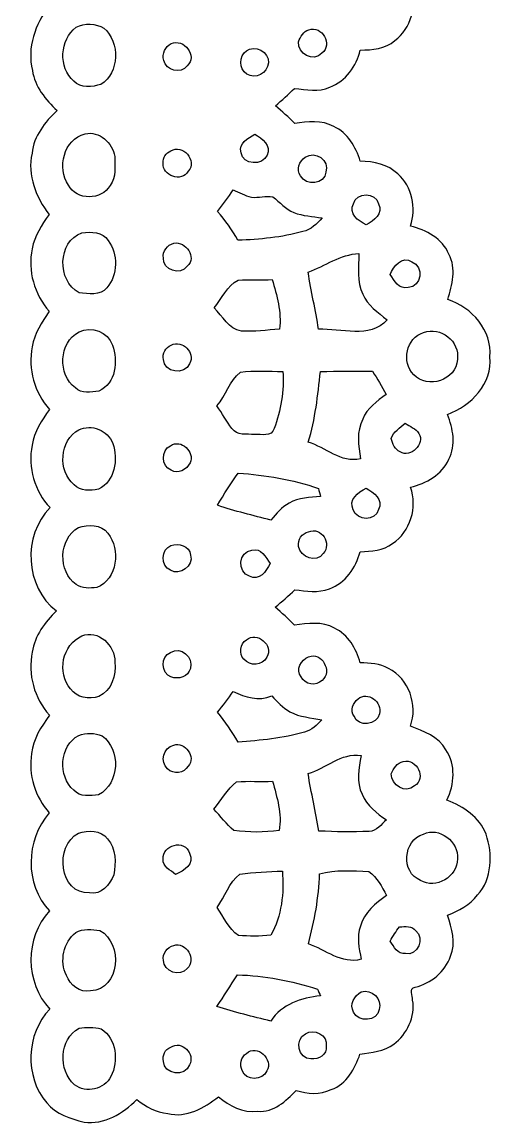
# Model space of a CAD drawing. Header units: centimetres. Extents: x -2.3 to 2.7, y -13.7 to 13.6.
# Drawn here: x -2.32 to 2.74, y -13.65 to -1.8 of the extents above; entities that cross this region are included whole.
import ezdxf

# ---------------------------------------------------------------- set-up
doc = ezdxf.new("R2010")
doc.units = ezdxf.units.CM
doc.header["$MEASUREMENT"] = 0
doc.layers.add('Camada 1', color=7, linetype='Continuous')

msp = doc.modelspace()

# ---------------------------------------------------------------- linework, layer by layer
at = {"layer": 'Camada 1', "color": 156}
for points, knots in [([(-1.71696, 13.50292), (-1.50142, 13.55478), (-1.28305, 13.45141), (-1.13205, 13.30148), (-1.13205, 13.30148), (-0.98812, 13.45177), (-0.7747, 13.54949), (-0.56515, 13.50644), (-0.56515, 13.50644), (-0.43215, 13.48705), (-0.32526, 13.40061), (-0.21554, 13.32971), (-0.21554, 13.32971), (-0.09348, 13.4246), (0.05115, 13.51386), (0.21307, 13.49127), (0.21307, 13.49127), (0.37535, 13.48916), (0.50446, 13.37909), (0.60642, 13.26444), (0.60642, 13.26444), (0.78493, 13.30325), (0.99413, 13.30042), (1.13171, 13.16248), (1.13171, 13.16248), (1.22907, 13.08558), (1.27987, 12.97092), (1.31197, 12.85416), (1.31197, 12.85416), (1.44673, 12.85134), (1.59631, 12.84252), (1.69721, 12.74021), (1.69721, 12.74021), (1.86548, 12.60651), (1.92263, 12.36698), (1.85384, 12.16659), (1.85384, 12.16659), (2.00554, 12.12779), (2.16641, 12.05934), (2.24155, 11.91224), (2.24155, 11.91224), (2.34068, 11.75103), (2.3255, 11.54782), (2.24401, 11.38307), (2.24401, 11.38307), (2.46133, 11.30617), (2.667, 11.13225), (2.69945, 10.89271), (2.69945, 10.89271), (2.71003, 10.75302), (2.72097, 10.60097), (2.64865, 10.47432), (2.64865, 10.47432), (2.5647, 10.31839), (2.41582, 10.20938), (2.25354, 10.14483), (2.25354, 10.14483), (2.29588, 9.99559), (2.34809, 9.8305), (2.27295, 9.68233), (2.27295, 9.68233), (2.20873, 9.50207), (2.03164, 9.39729), (1.85278, 9.35743), (1.85278, 9.35743), (1.91135, 9.17927), (1.87995, 8.9729), (1.75119, 8.83284), (1.75119, 8.83284), (1.64182, 8.70726), (1.47179, 8.65963), (1.31056, 8.65716), (1.31056, 8.65716), (1.2633, 8.50582), (1.17615, 8.35307), (1.0227, 8.28957), (1.0227, 8.28957), (0.89358, 8.21936), (0.74329, 8.2423), (0.60359, 8.25146), (0.60359, 8.25146), (0.53939, 8.1862), (0.46955, 8.12694), (0.39828, 8.06979), (0.39828, 8.06979), (0.47096, 8.00946), (0.54256, 7.94737), (0.60678, 7.87788), (0.60678, 7.87788), (0.76553, 7.90081), (0.94438, 7.92056), (1.08232, 7.81826), (1.08232, 7.81826), (1.20543, 7.74982), (1.26259, 7.61505), (1.30915, 7.48946), (1.30915, 7.48946), (1.4478, 7.46724), (1.59773, 7.44714), (1.70709, 7.35012), (1.70709, 7.35012), (1.87289, 7.2143), (1.92051, 6.97476), (1.84925, 6.77686), (1.84925, 6.77686), (2.02635, 6.74299), (2.20591, 6.64316), (2.27117, 6.4657), (2.27117, 6.4657), (2.34456, 6.31472), (2.30645, 6.14362), (2.24754, 5.9951), (2.24754, 5.9951), (2.51741, 5.91326), (2.73719, 5.65396), (2.70615, 5.36187), (2.70615, 5.36187), (2.72767, 5.08105), (2.50542, 4.83941), (2.24861, 4.76003), (2.24861, 4.76003), (2.30082, 4.61822), (2.34173, 4.45981), (2.28035, 4.31341), (2.28035, 4.31341), (2.22425, 4.11973), (2.0327, 4.01319), (1.8482, 3.9705), (1.8482, 3.9705), (1.91523, 3.78388), (1.87854, 3.55811), (1.72685, 3.42335), (1.72685, 3.42335), (1.61854, 3.30975), (1.45696, 3.28682), (1.30986, 3.26424), (1.30986, 3.26424), (1.2633, 3.13937), (1.20721, 3.00426), (1.08444, 2.93616), (1.08444, 2.93616), (0.9465, 2.83457), (0.76834, 2.85891), (0.60924, 2.87548), (0.60924, 2.87548), (0.54539, 2.80704), (0.47519, 2.7453), (0.40145, 2.68781), (0.40145, 2.68781), (0.47342, 2.62466), (0.54434, 2.56046), (0.60713, 2.48813), (0.60713, 2.48813), (0.76093, 2.52518), (0.92886, 2.52906), (1.06574, 2.43874), (1.06574, 2.43874), (1.2012, 2.37384), (1.26223, 2.2299), (1.31022, 2.0969), (1.31022, 2.0969), (1.43474, 2.08209), (1.56774, 2.0694), (1.67181, 1.99143), (1.67181, 1.99143), (1.85844, 1.86302), (1.92651, 1.60655), (1.85137, 1.39629), (1.85137, 1.39629), (2.03904, 1.35573), (2.22074, 1.2393), (2.28106, 1.04846), (2.28106, 1.04846), (2.34456, 0.90523), (2.29588, 0.7486), (2.25, 0.60819), (2.25, 0.60819), (2.45356, 0.53445), (2.63913, 0.37711), (2.6938, 0.16121), (2.6938, 0.16121), (2.72167, -0.0208), (2.71709, -0.22506), (2.60103, -0.37818), (2.60103, -0.37818), (2.52095, -0.50694), (2.37737, -0.57043), (2.24401, -0.62864), (2.24401, -0.62864), (2.32762, -0.80044), (2.34068, -1.01318), (2.23061, -1.17756), (2.23061, -1.17756), (2.15123, -1.31339), (1.99884, -1.37548), (1.8542, -1.41498), (1.8542, -1.41498), (1.92439, -1.62102), (1.86124, -1.86867), (1.6831, -1.99989), (1.6831, -1.99989), (1.58184, -2.0902), (1.44144, -2.10043), (1.31234, -2.10149), (1.31234, -2.10149), (1.27246, -2.27612), (1.15429, -2.43451), (0.98531, -2.50155), (0.98531, -2.50155), (0.86501, -2.55517), (0.7313, -2.52976), (0.60607, -2.51319), (0.60607, -2.51319), (0.53974, -2.57844), (0.47059, -2.64159), (0.3997, -2.70191), (0.3997, -2.70191), (0.47201, -2.76083), (0.54222, -2.82292), (0.60783, -2.88924), (0.60783, -2.88924), (0.74753, -2.87301), (0.89817, -2.85184), (1.02729, -2.92311), (1.02729, -2.92311), (1.17792, -2.99191), (1.26505, -3.14289), (1.31268, -3.2953), (1.31268, -3.2953), (1.45625, -3.29952), (1.60972, -3.33021), (1.71696, -3.43358), (1.71696, -3.43358), (1.87147, -3.57046), (1.91769, -3.80047), (1.85242, -3.99308), (1.85242, -3.99308), (2.02177, -4.03647), (2.19638, -4.12467), (2.26518, -4.29648), (2.26518, -4.29648), (2.34879, -4.44994), (2.30116, -4.62562), (2.25424, -4.78189), (2.25424, -4.78189), (2.51249, -4.86867), (2.7312, -5.11281), (2.70722, -5.39784), (2.70722, -5.39784), (2.73368, -5.68571), (2.50647, -5.92384), (2.25107, -6.01661), (2.25107, -6.01661), (2.30893, -6.16902), (2.34562, -6.34753), (2.26342, -6.49887), (2.26342, -6.49887), (2.1918, -6.66608), (2.02211, -6.75852), (1.85278, -6.79979), (1.85278, -6.79979), (1.93111, -7.0164), (1.85208, -7.27745), (1.6591, -7.40587), (1.6591, -7.40587), (1.55928, -7.48064), (1.43157, -7.48665), (1.31197, -7.49335), (1.31197, -7.49335), (1.2633, -7.66375), (1.15675, -7.83201), (0.98071, -7.89023), (0.98071, -7.89023), (0.86077, -7.93891), (0.73166, -7.9188), (0.60783, -7.90151), (0.60783, -7.90151), (0.54186, -7.96819), (0.47166, -8.03063), (0.39758, -8.08813), (0.39758, -8.08813), (0.46884, -8.15057), (0.5401, -8.21336), (0.60571, -8.2825), (0.60571, -8.2825), (0.74789, -8.26416), (0.90452, -8.23841), (1.0354, -8.31461), (1.0354, -8.31461), (1.18145, -8.38624), (1.27175, -8.53334), (1.31056, -8.68715), (1.31056, -8.68715), (1.41534, -8.68997), (1.524, -8.69526), (1.61783, -8.74854), (1.61783, -8.74854), (1.83549, -8.85895), (1.93533, -9.14082), (1.85173, -9.3673), (1.85173, -9.3673), (1.99495, -9.42162), (2.15299, -9.47985), (2.23273, -9.62166), (2.23273, -9.62166), (2.34314, -9.78358), (2.3248, -9.99313), (2.24508, -10.16387), (2.24508, -10.16387), (2.42147, -10.23372), (2.59574, -10.34345), (2.66488, -10.53007), (2.66488, -10.53007), (2.73931, -10.74242), (2.73015, -11.00666), (2.57422, -11.182), (2.57422, -11.182), (2.49344, -11.28923), (2.37101, -11.34921), (2.25036, -11.40071), (2.25036, -11.40071), (2.29693, -11.54077), (2.34314, -11.69634), (2.28423, -11.84027), (2.28423, -11.84027), (2.22462, -12.00891), (2.07256, -12.13097), (1.90183, -12.17436), (1.90183, -12.17436), (1.83198, -12.186), (1.87607, -12.26679), (1.87571, -12.31089), (1.87571, -12.31089), (1.90816, -12.49045), (1.81609, -12.67812), (1.67252, -12.78536), (1.67252, -12.78536), (1.56951, -12.86581), (1.43333, -12.8718), (1.30951, -12.8912), (1.30951, -12.8912), (1.25659, -13.04924), (1.16628, -13.21328), (1.00012, -13.2736), (1.00012, -13.2736), (0.88089, -13.33146), (0.74577, -13.3223), (0.62301, -13.28208), (0.62301, -13.28208), (0.51293, -13.39639), (0.38206, -13.52091), (0.20954, -13.50644), (0.20954, -13.50644), (0.05045, -13.52761), (-0.09418, -13.44965), (-0.21201, -13.35158), (-0.21201, -13.35158), (-0.36512, -13.46941), (-0.55703, -13.58123), (-0.75706, -13.53114), (-0.75706, -13.53114), (-0.88194, -13.51667), (-0.99413, -13.45706), (-1.09078, -13.3798), (-1.09078, -13.3798), (-1.23577, -13.53078), (-1.43968, -13.65355), (-1.65664, -13.62251), (-1.65664, -13.62251), (-1.80269, -13.58688), (-1.95826, -13.53679), (-2.05739, -13.41683), (-2.05739, -13.41683), (-2.30116, -13.13638), (-2.28318, -12.67459), (-2.02459, -12.40895), (-2.02459, -12.40895), (-2.29481, -12.12215), (-2.29481, -11.64412), (-2.02988, -11.35415), (-2.02988, -11.35415), (-2.29729, -11.06523), (-2.28917, -10.59249), (-2.03129, -10.3004), (-2.03129, -10.3004), (-2.18475, -10.12825), (-2.25812, -9.89188), (-2.22108, -9.66328), (-2.22108, -9.66328), (-2.20732, -9.50701), (-2.11737, -9.37436), (-2.03022, -9.24947), (-2.03022, -9.24947), (-2.19392, -9.0678), (-2.26413, -8.81097), (-2.21473, -8.57144), (-2.21473, -8.57144), (-2.18792, -8.39645), (-2.07715, -8.25112), (-1.95438, -8.12977), (-1.95438, -8.12977), (-2.29446, -7.87011), (-2.31916, -7.32155), (-2.02318, -7.01957), (-2.02318, -7.01957), (-2.19145, -6.84388), (-2.26201, -6.58741), (-2.2165, -6.34929), (-2.2165, -6.34929), (-2.19674, -6.2036), (-2.11101, -6.08047), (-2.02881, -5.96299), (-2.02881, -5.96299), (-2.19321, -5.78414), (-2.26272, -5.52838), (-2.21509, -5.29061), (-2.21509, -5.29061), (-2.1918, -5.14879), (-2.10889, -5.02778), (-2.03234, -4.9096), (-2.03234, -4.9096), (-2.19109, -4.72722), (-2.26694, -4.47498), (-2.21473, -4.2365), (-2.21473, -4.2365), (-2.19075, -4.09928), (-2.1142, -3.98039), (-2.03305, -3.87068), (-2.03305, -3.87068), (-2.17346, -3.68335), (-2.27047, -3.44699), (-2.2165, -3.21027), (-2.2165, -3.21027), (-2.19886, -3.02472), (-2.0768, -2.87584), (-1.94734, -2.75201), (-1.94734, -2.75201), (-2.07186, -2.63525), (-2.18617, -2.49555), (-2.21262, -2.32127), (-2.21262, -2.32127), (-2.27259, -2.07539), (-2.18475, -1.82209), (-2.03093, -1.62947), (-2.03093, -1.62947), (-2.29129, -1.34267), (-2.29551, -0.87347), (-2.03093, -0.58773), (-2.03093, -0.58773), (-2.28423, -0.29703), (-2.30645, 0.18097), (-2.02459, 0.46036), (-2.02459, 0.46036), (-2.16992, 0.63641), (-2.2613, 0.86535), (-2.2225, 1.09573), (-2.2225, 1.09573), (-2.20944, 1.25482), (-2.12794, 1.39559), (-2.03059, 1.51765), (-2.03059, 1.51765), (-2.1791, 1.70461), (-2.26694, 1.94909), (-2.21614, 2.18827), (-2.21614, 2.18827), (-2.19604, 2.36748), (-2.0828, 2.516), (-1.95297, 2.63313), (-1.95297, 2.63313), (-2.28247, 2.90125), (-2.32409, 3.43712), (-2.03164, 3.74721), (-2.03164, 3.74721), (-2.12266, 3.88301), (-2.21721, 4.0266), (-2.22603, 4.19522), (-2.22603, 4.19522), (-2.24966, 4.41395), (-2.17699, 4.63444), (-2.03234, 4.79953), (-2.03234, 4.79953), (-2.28669, 5.09269), (-2.30258, 5.57072), (-2.02564, 5.8547), (-2.02564, 5.8547), (-2.18827, 6.03496), (-2.26589, 6.28791), (-2.2158, 6.52744), (-2.2158, 6.52744), (-2.19604, 6.67066), (-2.11172, 6.79167), (-2.03234, 6.90808), (-2.03234, 6.90808), (-2.17346, 7.07602), (-2.25672, 7.29509), (-2.22462, 7.51592), (-2.22462, 7.51592), (-2.21368, 7.71525), (-2.09549, 7.8867), (-1.9565, 8.02145), (-1.9565, 8.02145), (-2.14877, 8.19467), (-2.26589, 8.45431), (-2.22284, 8.71537), (-2.22284, 8.71537), (-2.21297, 8.87659), (-2.12689, 9.01594), (-2.02881, 9.1387), (-2.02881, 9.1387), (-2.29305, 9.42763), (-2.29658, 9.90388), (-2.02988, 10.19209), (-2.02988, 10.19209), (-2.29693, 10.48173), (-2.2927, 10.95833), (-2.02564, 11.2462), (-2.02564, 11.2462), (-2.19674, 11.4233), (-2.26306, 11.68541), (-2.21402, 11.92459), (-2.21402, 11.92459), (-2.19251, 12.06535), (-2.1075, 12.18318), (-2.03341, 12.30065), (-2.03341, 12.30065), (-2.19287, 12.47951), (-2.26306, 12.73104), (-2.21543, 12.96634), (-2.21543, 12.96634), (-2.17134, 13.2207), (-1.97626, 13.45388), (-1.71696, 13.50292)], [0, 0, 0, 0, 0.00746269, 0.00746269, 0.00746269, 0.00746269, 0.01492537, 0.01492537, 0.01492537, 0.01492537, 0.02238806, 0.02238806, 0.02238806, 0.02238806, 0.02985075, 0.02985075, 0.02985075, 0.02985075, 0.03731343, 0.03731343, 0.03731343, 0.03731343, 0.04477612, 0.04477612, 0.04477612, 0.04477612, 0.05223881, 0.05223881, 0.05223881, 0.05223881, 0.05970149, 0.05970149, 0.05970149, 0.05970149, 0.06716418, 0.06716418, 0.06716418, 0.06716418, 0.07462687, 0.07462687, 0.07462687, 0.07462687, 0.08208955, 0.08208955, 0.08208955, 0.08208955, 0.08955224, 0.08955224, 0.08955224, 0.08955224, 0.09701493, 0.09701493, 0.09701493, 0.09701493, 0.10447761, 0.10447761, 0.10447761, 0.10447761, 0.1119403, 0.1119403, 0.1119403, 0.1119403, 0.11940299, 0.11940299, 0.11940299, 0.11940299, 0.12686567, 0.12686567, 0.12686567, 0.12686567, 0.13432836, 0.13432836, 0.13432836, 0.13432836, 0.14179104, 0.14179104, 0.14179104, 0.14179104, 0.14925373, 0.14925373, 0.14925373, 0.14925373, 0.15671642, 0.15671642, 0.15671642, 0.15671642, 0.1641791, 0.1641791, 0.1641791, 0.1641791, 0.17164179, 0.17164179, 0.17164179, 0.17164179, 0.17910448, 0.17910448, 0.17910448, 0.17910448, 0.18656716, 0.18656716, 0.18656716, 0.18656716, 0.19402985, 0.19402985, 0.19402985, 0.19402985, 0.20149254, 0.20149254, 0.20149254, 0.20149254, 0.20895522, 0.20895522, 0.20895522, 0.20895522, 0.21641791, 0.21641791, 0.21641791, 0.21641791, 0.2238806, 0.2238806, 0.2238806, 0.2238806, 0.23134328, 0.23134328, 0.23134328, 0.23134328, 0.23880597, 0.23880597, 0.23880597, 0.23880597, 0.24626866, 0.24626866, 0.24626866, 0.24626866, 0.25373134, 0.25373134, 0.25373134, 0.25373134, 0.26119403, 0.26119403, 0.26119403, 0.26119403, 0.26865672, 0.26865672, 0.26865672, 0.26865672, 0.2761194, 0.2761194, 0.2761194, 0.2761194, 0.28358209, 0.28358209, 0.28358209, 0.28358209, 0.29104478, 0.29104478, 0.29104478, 0.29104478, 0.29850746, 0.29850746, 0.29850746, 0.29850746, 0.30597015, 0.30597015, 0.30597015, 0.30597015, 0.31343284, 0.31343284, 0.31343284, 0.31343284, 0.32089552, 0.32089552, 0.32089552, 0.32089552, 0.32835821, 0.32835821, 0.32835821, 0.32835821, 0.3358209, 0.3358209, 0.3358209, 0.3358209, 0.34328358, 0.34328358, 0.34328358, 0.34328358, 0.35074627, 0.35074627, 0.35074627, 0.35074627, 0.35820896, 0.35820896, 0.35820896, 0.35820896, 0.36567164, 0.36567164, 0.36567164, 0.36567164, 0.37313433, 0.37313433, 0.37313433, 0.37313433, 0.38059701, 0.38059701, 0.38059701, 0.38059701, 0.3880597, 0.3880597, 0.3880597, 0.3880597, 0.39552239, 0.39552239, 0.39552239, 0.39552239, 0.40298507, 0.40298507, 0.40298507, 0.40298507, 0.41044776, 0.41044776, 0.41044776, 0.41044776, 0.41791045, 0.41791045, 0.41791045, 0.41791045, 0.42537313, 0.42537313, 0.42537313, 0.42537313, 0.43283582, 0.43283582, 0.43283582, 0.43283582, 0.44029851, 0.44029851, 0.44029851, 0.44029851, 0.44776119, 0.44776119, 0.44776119, 0.44776119, 0.45522388, 0.45522388, 0.45522388, 0.45522388, 0.46268657, 0.46268657, 0.46268657, 0.46268657, 0.47014925, 0.47014925, 0.47014925, 0.47014925, 0.47761194, 0.47761194, 0.47761194, 0.47761194, 0.48507463, 0.48507463, 0.48507463, 0.48507463, 0.49253731, 0.49253731, 0.49253731, 0.49253731, 0.5, 0.5, 0.5, 0.5, 0.50746269, 0.50746269, 0.50746269, 0.50746269, 0.51492537, 0.51492537, 0.51492537, 0.51492537, 0.52238806, 0.52238806, 0.52238806, 0.52238806, 0.52985075, 0.52985075, 0.52985075, 0.52985075, 0.53731343, 0.53731343, 0.53731343, 0.53731343, 0.54477612, 0.54477612, 0.54477612, 0.54477612, 0.55223881, 0.55223881, 0.55223881, 0.55223881, 0.55970149, 0.55970149, 0.55970149, 0.55970149, 0.56716418, 0.56716418, 0.56716418, 0.56716418, 0.57462687, 0.57462687, 0.57462687, 0.57462687, 0.58208955, 0.58208955, 0.58208955, 0.58208955, 0.58955224, 0.58955224, 0.58955224, 0.58955224, 0.59701493, 0.59701493, 0.59701493, 0.59701493, 0.60447761, 0.60447761, 0.60447761, 0.60447761, 0.6119403, 0.6119403, 0.6119403, 0.6119403, 0.61940299, 0.61940299, 0.61940299, 0.61940299, 0.62686567, 0.62686567, 0.62686567, 0.62686567, 0.63432836, 0.63432836, 0.63432836, 0.63432836, 0.64179104, 0.64179104, 0.64179104, 0.64179104, 0.64925373, 0.64925373, 0.64925373, 0.64925373, 0.65671642, 0.65671642, 0.65671642, 0.65671642, 0.6641791, 0.6641791, 0.6641791, 0.6641791, 0.67164179, 0.67164179, 0.67164179, 0.67164179, 0.67910448, 0.67910448, 0.67910448, 0.67910448, 0.68656716, 0.68656716, 0.68656716, 0.68656716, 0.69402985, 0.69402985, 0.69402985, 0.69402985, 0.70149254, 0.70149254, 0.70149254, 0.70149254, 0.70895522, 0.70895522, 0.70895522, 0.70895522, 0.71641791, 0.71641791, 0.71641791, 0.71641791, 0.7238806, 0.7238806, 0.7238806, 0.7238806, 0.73134328, 0.73134328, 0.73134328, 0.73134328, 0.73880597, 0.73880597, 0.73880597, 0.73880597, 0.74626866, 0.74626866, 0.74626866, 0.74626866, 0.75373134, 0.75373134, 0.75373134, 0.75373134, 0.76119403, 0.76119403, 0.76119403, 0.76119403, 0.76865672, 0.76865672, 0.76865672, 0.76865672, 0.7761194, 0.7761194, 0.7761194, 0.7761194, 0.78358209, 0.78358209, 0.78358209, 0.78358209, 0.79104478, 0.79104478, 0.79104478, 0.79104478, 0.79850746, 0.79850746, 0.79850746, 0.79850746, 0.80597015, 0.80597015, 0.80597015, 0.80597015, 0.81343284, 0.81343284, 0.81343284, 0.81343284, 0.82089552, 0.82089552, 0.82089552, 0.82089552, 0.82835821, 0.82835821, 0.82835821, 0.82835821, 0.8358209, 0.8358209, 0.8358209, 0.8358209, 0.84328358, 0.84328358, 0.84328358, 0.84328358, 0.85074627, 0.85074627, 0.85074627, 0.85074627, 0.85820896, 0.85820896, 0.85820896, 0.85820896, 0.86567164, 0.86567164, 0.86567164, 0.86567164, 0.87313433, 0.87313433, 0.87313433, 0.87313433, 0.88059701, 0.88059701, 0.88059701, 0.88059701, 0.8880597, 0.8880597, 0.8880597, 0.8880597, 0.89552239, 0.89552239, 0.89552239, 0.89552239, 0.90298507, 0.90298507, 0.90298507, 0.90298507, 0.91044776, 0.91044776, 0.91044776, 0.91044776, 0.91791045, 0.91791045, 0.91791045, 0.91791045, 0.92537313, 0.92537313, 0.92537313, 0.92537313, 0.93283582, 0.93283582, 0.93283582, 0.93283582, 0.94029851, 0.94029851, 0.94029851, 0.94029851, 0.94776119, 0.94776119, 0.94776119, 0.94776119, 0.95522388, 0.95522388, 0.95522388, 0.95522388, 0.96268657, 0.96268657, 0.96268657, 0.96268657, 0.97014925, 0.97014925, 0.97014925, 0.97014925, 0.97761194, 0.97761194, 0.97761194, 0.97761194, 0.98507463, 0.98507463, 0.98507463, 0.98507463, 1, 1, 1, 1]), ([(-1.7413, -1.85702), (-1.7413, -1.85702), (-1.7413, -1.85702), (-1.7413, -1.85702), (-1.7413, -1.85702), (-1.91981, -1.98861), (-1.93462, -2.28952), (-1.76705, -2.43628), (-1.76705, -2.43628), (-1.69579, -2.51636), (-1.5681, -2.49836), (-1.47601, -2.4712), (-1.47601, -2.4712), (-1.27776, -2.34772), (-1.26717, -2.01471), (-1.44356, -1.86689), (-1.44356, -1.86689), (-1.53105, -1.81397), (-1.65169, -1.80764), (-1.7413, -1.85702)], [0, 0, 0, 0, 0.16666667, 0.16666667, 0.16666667, 0.16666667, 0.33333333, 0.33333333, 0.33333333, 0.33333333, 0.5, 0.5, 0.5, 0.5, 0.66666667, 0.66666667, 0.66666667, 0.66666667, 1, 1, 1, 1]), ([(0.75952, -1.88419), (0.75952, -1.88419), (0.75952, -1.88419), (0.75952, -1.88419), (0.75952, -1.88419), (0.70238, -1.89971), (0.67062, -1.96215), (0.64735, -2.01224), (0.64735, -2.01224), (0.63287, -2.13959), (0.81209, -2.24013), (0.90028, -2.13535), (0.90028, -2.13535), (1.02022, -2.04328), (0.9024, -1.83232), (0.75952, -1.88419)], [0, 0, 0, 0, 0.2, 0.2, 0.2, 0.2, 0.4, 0.4, 0.4, 0.4, 0.6, 0.6, 0.6, 0.6, 1, 1, 1, 1]), ([(-0.71931, -2.03234), (-0.71931, -2.03234), (-0.71931, -2.03234), (-0.71931, -2.03234), (-0.71931, -2.03234), (-0.78493, -2.0648), (-0.81915, -2.14207), (-0.80115, -2.21262), (-0.80115, -2.21262), (-0.77611, -2.32092), (-0.61665, -2.36466), (-0.54821, -2.27083), (-0.54821, -2.27083), (-0.43039, -2.16887), (-0.58632, -1.97061), (-0.71931, -2.03234)], [0, 0, 0, 0, 0.2, 0.2, 0.2, 0.2, 0.4, 0.4, 0.4, 0.4, 0.6, 0.6, 0.6, 0.6, 1, 1, 1, 1]), ([(0.12206, -2.09232), (0.12206, -2.09232), (0.12206, -2.09232), (0.12206, -2.09232), (0.12206, -2.09232), (0.02716, -2.12266), (-0.00669, -2.26484), (0.06561, -2.33432), (0.06561, -2.33432), (0.13263, -2.41969), (0.28504, -2.38337), (0.31396, -2.27894), (0.31396, -2.27894), (0.36759, -2.16923), (0.22965, -2.04998), (0.12206, -2.09232)], [0, 0, 0, 0, 0.2, 0.2, 0.2, 0.2, 0.4, 0.4, 0.4, 0.4, 0.6, 0.6, 0.6, 0.6, 1, 1, 1, 1]), ([(-1.64641, -3.00214), (-1.64641, -3.00214), (-1.64641, -3.00214), (-1.64641, -3.00214), (-1.64641, -3.00214), (-1.87713, -3.05893), (-1.9498, -3.37007), (-1.82491, -3.55458), (-1.82491, -3.55458), (-1.74025, -3.71863), (-1.46507, -3.71934), (-1.37795, -3.55776), (-1.37795, -3.55776), (-1.30915, -3.46816), (-1.32608, -3.34963), (-1.32785, -3.2445), (-1.32785, -3.2445), (-1.34972, -3.10198), (-1.49684, -2.96403), (-1.64641, -3.00214)], [0, 0, 0, 0, 0.16666667, 0.16666667, 0.16666667, 0.16666667, 0.33333333, 0.33333333, 0.33333333, 0.33333333, 0.5, 0.5, 0.5, 0.5, 0.66666667, 0.66666667, 0.66666667, 0.66666667, 1, 1, 1, 1]), ([(0.03245, -3.20462), (0.03245, -3.20462), (0.03245, -3.20462), (0.03245, -3.20462), (0.03245, -3.20462), (0.04655, -3.33833), (0.26423, -3.34785), (0.31184, -3.23074), (0.31184, -3.23074), (0.3623, -3.13443), (0.25471, -3.04623), (0.1778, -3.00496), (0.1778, -3.00496), (0.10936, -3.05082), (-0.00353, -3.10127), (0.03245, -3.20462)], [0, 0, 0, 0, 0.2, 0.2, 0.2, 0.2, 0.4, 0.4, 0.4, 0.4, 0.6, 0.6, 0.6, 0.6, 1, 1, 1, 1]), ([(-0.72354, -3.18557), (-0.72354, -3.18557), (-0.72354, -3.18557), (-0.72354, -3.18557), (-0.72354, -3.18557), (-0.77752, -3.20745), (-0.81209, -3.25649), (-0.80503, -3.31611), (-0.80503, -3.31611), (-0.82408, -3.45157), (-0.60466, -3.52777), (-0.53728, -3.40501), (-0.53728, -3.40501), (-0.43427, -3.29177), (-0.60184, -3.10409), (-0.72354, -3.18557)], [0, 0, 0, 0, 0.2, 0.2, 0.2, 0.2, 0.4, 0.4, 0.4, 0.4, 0.6, 0.6, 0.6, 0.6, 1, 1, 1, 1]), ([(0.72002, -3.25261), (0.72002, -3.25261), (0.72002, -3.25261), (0.72002, -3.25261), (0.72002, -3.25261), (0.65863, -3.296), (0.62159, -3.38737), (0.66957, -3.45475), (0.66957, -3.45475), (0.72989, -3.562), (0.9292, -3.54858), (0.94368, -3.41347), (0.94368, -3.41347), (0.98743, -3.28471), (0.82797, -3.18065), (0.72002, -3.25261)], [0, 0, 0, 0, 0.2, 0.2, 0.2, 0.2, 0.4, 0.4, 0.4, 0.4, 0.6, 0.6, 0.6, 0.6, 1, 1, 1, 1]), ([(-0.2226, -3.8368), (-0.2226, -3.8368), (-0.2226, -3.8368), (-0.2226, -3.8368), (-0.2226, -3.8368), (-0.13652, -3.9303), (-0.06631, -4.03613), (-0.00282, -4.14584), (-0.00282, -4.14584), (0.23142, -4.13914), (0.46777, -4.11409), (0.69497, -4.05236), (0.69497, -4.05236), (0.78105, -4.03331), (0.8449, -3.9698), (0.9017, -3.9063), (0.9017, -3.9063), (0.80044, -3.88937), (0.69568, -3.88513), (0.59937, -3.8481), (0.59937, -3.8481), (0.51152, -3.81), (0.44838, -3.73591), (0.37324, -3.67982), (0.37324, -3.67982), (0.29669, -3.66501), (0.21872, -3.69111), (0.14145, -3.68335), (0.14145, -3.68335), (0.07338, -3.66394), (0.00952, -3.63255), (-0.05537, -3.60503), (-0.05537, -3.60503), (-0.10724, -3.68511), (-0.16298, -3.76237), (-0.2226, -3.8368)], [0, 0, 0, 0, 0.1, 0.1, 0.1, 0.1, 0.2, 0.2, 0.2, 0.2, 0.3, 0.3, 0.3, 0.3, 0.4, 0.4, 0.4, 0.4, 0.5, 0.5, 0.5, 0.5, 0.6, 0.6, 0.6, 0.6, 0.7, 0.7, 0.7, 0.7, 0.8, 0.8, 0.8, 0.8, 1, 1, 1, 1]), ([(1.23825, -3.7532), (1.23825, -3.7532), (1.23825, -3.7532), (1.23825, -3.7532), (1.23825, -3.7532), (1.18215, -3.85833), (1.29151, -3.94053), (1.37653, -3.97827), (1.37653, -3.97827), (1.45979, -3.93734), (1.56316, -3.85903), (1.50988, -3.75391), (1.50988, -3.75391), (1.47884, -3.62444), (1.27282, -3.62513), (1.23825, -3.7532)], [0, 0, 0, 0, 0.2, 0.2, 0.2, 0.2, 0.4, 0.4, 0.4, 0.4, 0.6, 0.6, 0.6, 0.6, 1, 1, 1, 1]), ([(-1.68134, -4.0661), (-1.68134, -4.0661), (-1.68134, -4.0661), (-1.68134, -4.0661), (-1.68134, -4.0661), (-1.94344, -4.16207), (-1.95014, -4.58116), (-1.71097, -4.71028), (-1.71097, -4.71028), (-1.61254, -4.72193), (-1.48237, -4.7452), (-1.41252, -4.65561), (-1.41252, -4.65561), (-1.2901, -4.51979), (-1.29292, -4.2926), (-1.39734, -4.1476), (-1.39734, -4.1476), (-1.45696, -4.05341), (-1.58326, -4.05411), (-1.68134, -4.0661)], [0, 0, 0, 0, 0.16666667, 0.16666667, 0.16666667, 0.16666667, 0.33333333, 0.33333333, 0.33333333, 0.33333333, 0.5, 0.5, 0.5, 0.5, 0.66666667, 0.66666667, 0.66666667, 0.66666667, 1, 1, 1, 1]), ([(-0.69108, -4.17759), (-0.69108, -4.17759), (-0.69108, -4.17759), (-0.69108, -4.17759), (-0.69108, -4.17759), (-0.76305, -4.19629), (-0.81562, -4.26225), (-0.80468, -4.33811), (-0.80468, -4.33811), (-0.81033, -4.46617), (-0.62089, -4.52754), (-0.54715, -4.42595), (-0.54715, -4.42595), (-0.44202, -4.32929), (-0.56268, -4.15183), (-0.69108, -4.17759)], [0, 0, 0, 0, 0.2, 0.2, 0.2, 0.2, 0.4, 0.4, 0.4, 0.4, 0.6, 0.6, 0.6, 0.6, 1, 1, 1, 1]), ([(0.75247, -4.48804), (0.75247, -4.48804), (0.75247, -4.48804), (0.75247, -4.48804), (0.75247, -4.48804), (0.78246, -4.6937), (0.83255, -4.89584), (0.86359, -5.10187), (0.86359, -5.10187), (1.10771, -5.09198), (1.41216, -5.20982), (1.6016, -5.00062), (1.6016, -5.00062), (1.50318, -4.92125), (1.391, -4.84645), (1.3395, -4.72617), (1.3395, -4.72617), (1.26858, -4.59034), (1.29928, -4.43442), (1.29857, -4.28871), (1.29857, -4.28871), (1.09855, -4.29718), (0.93556, -4.42277), (0.75247, -4.48804)], [0, 0, 0, 0, 0.14285714, 0.14285714, 0.14285714, 0.14285714, 0.28571429, 0.28571429, 0.28571429, 0.28571429, 0.42857143, 0.42857143, 0.42857143, 0.42857143, 0.57142857, 0.57142857, 0.57142857, 0.57142857, 0.71428571, 0.71428571, 0.71428571, 0.71428571, 1, 1, 1, 1]), ([(1.63335, -4.5145), (1.63335, -4.5145), (1.63335, -4.5145), (1.63335, -4.5145), (1.63335, -4.5145), (1.67886, -4.58045), (1.72931, -4.67854), (1.82703, -4.65349), (1.82703, -4.65349), (1.97309, -4.64819), (2.00413, -4.4277), (1.86867, -4.3762), (1.86867, -4.3762), (1.76213, -4.30812), (1.67145, -4.4263), (1.63335, -4.5145)], [0, 0, 0, 0, 0.2, 0.2, 0.2, 0.2, 0.4, 0.4, 0.4, 0.4, 0.6, 0.6, 0.6, 0.6, 1, 1, 1, 1]), ([(-0.25929, -4.87362), (-0.25929, -4.87362), (-0.25929, -4.87362), (-0.25929, -4.87362), (-0.25929, -4.87362), (-0.1651, -4.95899), (-0.103, -5.10329), (0.03527, -5.12234), (0.03527, -5.12234), (0.17215, -5.12938), (0.30902, -5.1114), (0.44555, -5.09975), (0.44555, -5.09975), (0.46672, -4.91771), (0.41556, -4.73886), (0.36653, -4.566), (0.36653, -4.566), (0.24448, -4.57799), (0.12242, -4.56988), (0.00034, -4.57341), (0.00034, -4.57341), (-0.12064, -4.63444), (-0.17322, -4.77485), (-0.25929, -4.87362)], [0, 0, 0, 0, 0.14285714, 0.14285714, 0.14285714, 0.14285714, 0.28571429, 0.28571429, 0.28571429, 0.28571429, 0.42857143, 0.42857143, 0.42857143, 0.42857143, 0.57142857, 0.57142857, 0.57142857, 0.57142857, 0.71428571, 0.71428571, 0.71428571, 0.71428571, 1, 1, 1, 1]), ([(-1.71167, -5.13079), (-1.71167, -5.13079), (-1.71167, -5.13079), (-1.71167, -5.13079), (-1.71167, -5.13079), (-1.92829, -5.2444), (-1.94239, -5.59011), (-1.74978, -5.73334), (-1.74978, -5.73334), (-1.68451, -5.79966), (-1.58114, -5.7799), (-1.49895, -5.7665), (-1.49895, -5.7665), (-1.31234, -5.68749), (-1.29258, -5.44089), (-1.35078, -5.27261), (-1.35078, -5.27261), (-1.40263, -5.12903), (-1.57656, -5.06801), (-1.71167, -5.13079)], [0, 0, 0, 0, 0.16666667, 0.16666667, 0.16666667, 0.16666667, 0.33333333, 0.33333333, 0.33333333, 0.33333333, 0.5, 0.5, 0.5, 0.5, 0.66666667, 0.66666667, 0.66666667, 0.66666667, 1, 1, 1, 1]), ([(1.99354, -5.13749), (1.99354, -5.13749), (1.99354, -5.13749), (1.99354, -5.13749), (1.99354, -5.13749), (1.80728, -5.19324), (1.75048, -5.45677), (1.88841, -5.59047), (1.88841, -5.59047), (2.03553, -5.75132), (2.34597, -5.64938), (2.35691, -5.42678), (2.35691, -5.42678), (2.38583, -5.23205), (2.17628, -5.06906), (1.99354, -5.13749)], [0, 0, 0, 0, 0.2, 0.2, 0.2, 0.2, 0.4, 0.4, 0.4, 0.4, 0.6, 0.6, 0.6, 0.6, 1, 1, 1, 1]), ([(-0.72107, -5.27297), (-0.72107, -5.27297), (-0.72107, -5.27297), (-0.72107, -5.27297), (-0.72107, -5.27297), (-0.7821, -5.29342), (-0.81667, -5.36539), (-0.80398, -5.42783), (-0.80398, -5.42783), (-0.80115, -5.56541), (-0.57431, -5.6028), (-0.52246, -5.47299), (-0.52246, -5.47299), (-0.45685, -5.35164), (-0.59796, -5.2137), (-0.72107, -5.27297)], [0, 0, 0, 0, 0.2, 0.2, 0.2, 0.2, 0.4, 0.4, 0.4, 0.4, 0.6, 0.6, 0.6, 0.6, 1, 1, 1, 1]), ([(0.02329, -5.56365), (0.02329, -5.56365), (0.02329, -5.56365), (0.02329, -5.56365), (0.02329, -5.56365), (-0.09348, -5.65643), (-0.13263, -5.81342), (-0.22825, -5.92561), (-0.22825, -5.92561), (-0.17322, -6.00604), (-0.12593, -6.09141), (-0.06738, -6.17007), (-0.06738, -6.17007), (-0.01305, -6.24945), (0.09418, -6.22477), (0.17638, -6.23393), (0.17638, -6.23393), (0.24694, -6.22935), (0.36054, -6.26075), (0.38734, -6.17044), (0.38734, -6.17044), (0.46002, -5.97464), (0.49318, -5.76403), (0.48119, -5.55554), (0.48119, -5.55554), (0.32843, -5.55695), (0.17426, -5.54036), (0.02329, -5.56365)], [0, 0, 0, 0, 0.125, 0.125, 0.125, 0.125, 0.25, 0.25, 0.25, 0.25, 0.375, 0.375, 0.375, 0.375, 0.5, 0.5, 0.5, 0.5, 0.625, 0.625, 0.625, 0.625, 0.75, 0.75, 0.75, 0.75, 1, 1, 1, 1]), ([(0.88406, -5.55659), (0.88406, -5.55659), (0.88406, -5.55659), (0.88406, -5.55659), (0.88406, -5.55659), (0.85478, -5.81166), (0.83114, -6.06918), (0.75282, -6.31542), (0.75282, -6.31542), (0.94226, -6.37258), (1.10384, -6.54402), (1.3148, -6.49357), (1.3148, -6.49357), (1.29258, -6.35282), (1.27, -6.20041), (1.33879, -6.06848), (1.33879, -6.06848), (1.38711, -5.95066), (1.49365, -5.87621), (1.59137, -5.80248), (1.59137, -5.80248), (1.54622, -5.71641), (1.49577, -5.63386), (1.44251, -5.55308), (1.44251, -5.55308), (1.25623, -5.55483), (1.06997, -5.55166), (0.88406, -5.55659)], [0, 0, 0, 0, 0.125, 0.125, 0.125, 0.125, 0.25, 0.25, 0.25, 0.25, 0.375, 0.375, 0.375, 0.375, 0.5, 0.5, 0.5, 0.5, 0.625, 0.625, 0.625, 0.625, 0.75, 0.75, 0.75, 0.75, 1, 1, 1, 1]), ([(-1.71484, -6.18137), (-1.71484, -6.18137), (-1.71484, -6.18137), (-1.71484, -6.18137), (-1.71484, -6.18137), (-1.91947, -6.29778), (-1.94239, -6.62235), (-1.76494, -6.77403), (-1.76494, -6.77403), (-1.69579, -6.84001), (-1.59032, -6.84142), (-1.50283, -6.82059), (-1.50283, -6.82059), (-1.32186, -6.737), (-1.29117, -6.50063), (-1.34866, -6.3306), (-1.34866, -6.3306), (-1.39946, -6.18525), (-1.57902, -6.12034), (-1.71484, -6.18137)], [0, 0, 0, 0, 0.16666667, 0.16666667, 0.16666667, 0.16666667, 0.33333333, 0.33333333, 0.33333333, 0.33333333, 0.5, 0.5, 0.5, 0.5, 0.66666667, 0.66666667, 0.66666667, 0.66666667, 1, 1, 1, 1]), ([(1.64394, -6.27803), (1.64394, -6.27803), (1.64394, -6.27803), (1.64394, -6.27803), (1.64394, -6.27803), (1.66017, -6.33411), (1.6838, -6.39585), (1.74201, -6.42126), (1.74201, -6.42126), (1.85208, -6.49076), (2.01117, -6.3327), (1.9431, -6.22087), (1.9431, -6.22087), (1.90782, -6.16937), (1.84643, -6.14644), (1.79704, -6.11258), (1.79704, -6.11258), (1.74166, -6.16232), (1.66687, -6.20218), (1.64394, -6.27803)], [0, 0, 0, 0, 0.16666667, 0.16666667, 0.16666667, 0.16666667, 0.33333333, 0.33333333, 0.33333333, 0.33333333, 0.5, 0.5, 0.5, 0.5, 0.66666667, 0.66666667, 0.66666667, 0.66666667, 1, 1, 1, 1]), ([(-0.72672, -6.35423), (-0.72672, -6.35423), (-0.72672, -6.35423), (-0.72672, -6.35423), (-0.72672, -6.35423), (-0.83502, -6.39974), (-0.82937, -6.57613), (-0.71931, -6.6167), (-0.71931, -6.6167), (-0.64769, -6.66784), (-0.55245, -6.60646), (-0.51788, -6.53767), (-0.51788, -6.53767), (-0.46284, -6.4216), (-0.61665, -6.2752), (-0.72672, -6.35423)], [0, 0, 0, 0, 0.2, 0.2, 0.2, 0.2, 0.4, 0.4, 0.4, 0.4, 0.6, 0.6, 0.6, 0.6, 1, 1, 1, 1]), ([(-0.22331, -6.99347), (-0.22331, -6.99347), (-0.22331, -6.99347), (-0.22331, -6.99347), (-0.22331, -6.99347), (-0.03493, -7.05838), (0.15909, -7.10423), (0.35243, -7.15256), (0.35243, -7.15256), (0.41063, -7.08483), (0.46848, -7.01428), (0.54751, -6.96982), (0.54751, -6.96982), (0.64805, -6.90667), (0.77116, -6.91198), (0.88511, -6.90068), (0.88511, -6.90068), (0.87948, -6.87916), (0.86888, -6.83612), (0.86359, -6.81426), (0.86359, -6.81426), (0.58632, -6.71442), (0.29279, -6.67137), (0.0007, -6.64739), (0.0007, -6.64739), (-0.07866, -6.75957), (-0.15346, -6.87492), (-0.22331, -6.99347)], [0, 0, 0, 0, 0.125, 0.125, 0.125, 0.125, 0.25, 0.25, 0.25, 0.25, 0.375, 0.375, 0.375, 0.375, 0.5, 0.5, 0.5, 0.5, 0.625, 0.625, 0.625, 0.625, 0.75, 0.75, 0.75, 0.75, 1, 1, 1, 1]), ([(1.23718, -7.04215), (1.23718, -7.04215), (1.23718, -7.04215), (1.23718, -7.04215), (1.23718, -7.04215), (1.27881, -7.16738), (1.47389, -7.16774), (1.50988, -7.04074), (1.50988, -7.04074), (1.56703, -6.93349), (1.45732, -6.85446), (1.37442, -6.81143), (1.37442, -6.81143), (1.2901, -6.85446), (1.1818, -6.93349), (1.23718, -7.04215)], [0, 0, 0, 0, 0.2, 0.2, 0.2, 0.2, 0.4, 0.4, 0.4, 0.4, 0.6, 0.6, 0.6, 0.6, 1, 1, 1, 1]), ([(-1.71803, -7.2344), (-1.71803, -7.2344), (-1.71803, -7.2344), (-1.71803, -7.2344), (-1.71803, -7.2344), (-1.93321, -7.35541), (-1.93852, -7.70431), (-1.74201, -7.84613), (-1.74201, -7.84613), (-1.67815, -7.89305), (-1.59419, -7.88458), (-1.51977, -7.87858), (-1.51977, -7.87858), (-1.29962, -7.78581), (-1.26188, -7.46831), (-1.40263, -7.29473), (-1.40263, -7.29473), (-1.4725, -7.19632), (-1.61642, -7.19983), (-1.71803, -7.2344)], [0, 0, 0, 0, 0.16666667, 0.16666667, 0.16666667, 0.16666667, 0.33333333, 0.33333333, 0.33333333, 0.33333333, 0.5, 0.5, 0.5, 0.5, 0.66666667, 0.66666667, 0.66666667, 0.66666667, 1, 1, 1, 1]), ([(0.75564, -7.2792), (0.75564, -7.2792), (0.75564, -7.2792), (0.75564, -7.2792), (0.75564, -7.2792), (0.68686, -7.29297), (0.63429, -7.36669), (0.65017, -7.4362), (0.65017, -7.4362), (0.66674, -7.55402), (0.84242, -7.62), (0.91475, -7.51204), (0.91475, -7.51204), (1.0107, -7.40728), (0.895, -7.21995), (0.75564, -7.2792)], [0, 0, 0, 0, 0.2, 0.2, 0.2, 0.2, 0.4, 0.4, 0.4, 0.4, 0.6, 0.6, 0.6, 0.6, 1, 1, 1, 1]), ([(-0.72284, -7.42456), (-0.72284, -7.42456), (-0.72284, -7.42456), (-0.72284, -7.42456), (-0.72284, -7.42456), (-0.83007, -7.46653), (-0.83643, -7.64575), (-0.72884, -7.69231), (-0.72884, -7.69231), (-0.62723, -7.75828), (-0.47766, -7.64433), (-0.51152, -7.52863), (-0.51152, -7.52863), (-0.52563, -7.4302), (-0.63958, -7.39846), (-0.72284, -7.42456)], [0, 0, 0, 0, 0.2, 0.2, 0.2, 0.2, 0.4, 0.4, 0.4, 0.4, 0.6, 0.6, 0.6, 0.6, 1, 1, 1, 1]), ([(0.12064, -7.75475), (0.12064, -7.75475), (0.12064, -7.75475), (0.12064, -7.75475), (0.12064, -7.75475), (0.22577, -7.81297), (0.30302, -7.70325), (0.34254, -7.62034), (0.34254, -7.62034), (0.2988, -7.55015), (0.24694, -7.44819), (0.14605, -7.47676), (0.14605, -7.47676), (0.00353, -7.48312), (-0.01305, -7.71913), (0.12064, -7.75475)], [0, 0, 0, 0, 0.2, 0.2, 0.2, 0.2, 0.4, 0.4, 0.4, 0.4, 0.6, 0.6, 0.6, 0.6, 1, 1, 1, 1]), ([(-1.68063, -8.39857), (-1.68063, -8.39857), (-1.68063, -8.39857), (-1.68063, -8.39857), (-1.68063, -8.39857), (-1.89264, -8.49029), (-1.9505, -8.79544), (-1.80269, -8.96654), (-1.80269, -8.96654), (-1.73708, -9.06497), (-1.60443, -9.07908), (-1.49825, -9.05016), (-1.49825, -9.05016), (-1.36102, -8.98418), (-1.30632, -8.82156), (-1.32608, -8.67798), (-1.32608, -8.67798), (-1.31903, -8.50335), (-1.50707, -8.32379), (-1.68063, -8.39857)], [0, 0, 0, 0, 0.16666667, 0.16666667, 0.16666667, 0.16666667, 0.33333333, 0.33333333, 0.33333333, 0.33333333, 0.5, 0.5, 0.5, 0.5, 0.66666667, 0.66666667, 0.66666667, 0.66666667, 1, 1, 1, 1]), ([(0.08784, -8.44055), (0.08784, -8.44055), (0.08784, -8.44055), (0.08784, -8.44055), (0.08784, -8.44055), (0.01869, -8.48218), (0.00565, -8.59084), (0.06173, -8.64941), (0.06173, -8.64941), (0.12312, -8.72701), (0.26528, -8.72101), (0.30656, -8.62541), (0.30656, -8.62541), (0.39088, -8.50194), (0.19755, -8.34319), (0.08784, -8.44055)], [0, 0, 0, 0, 0.2, 0.2, 0.2, 0.2, 0.4, 0.4, 0.4, 0.4, 0.6, 0.6, 0.6, 0.6, 1, 1, 1, 1]), ([(-0.72672, -8.57778), (-0.72672, -8.57778), (-0.72672, -8.57778), (-0.72672, -8.57778), (-0.72672, -8.57778), (-0.8396, -8.61625), (-0.82937, -8.79934), (-0.72248, -8.8392), (-0.72248, -8.8392), (-0.6424, -8.86777), (-0.5341, -8.83954), (-0.51435, -8.74642), (-0.51435, -8.74642), (-0.47554, -8.62717), (-0.61841, -8.5037), (-0.72672, -8.57778)], [0, 0, 0, 0, 0.2, 0.2, 0.2, 0.2, 0.4, 0.4, 0.4, 0.4, 0.6, 0.6, 0.6, 0.6, 1, 1, 1, 1]), ([(0.75742, -8.62224), (0.75742, -8.62224), (0.75742, -8.62224), (0.75742, -8.62224), (0.75742, -8.62224), (0.67909, -8.64834), (0.60995, -8.76757), (0.67734, -8.83742), (0.67734, -8.83742), (0.72002, -8.9214), (0.83538, -8.94326), (0.90311, -8.87552), (0.90311, -8.87552), (1.01776, -8.78311), (0.89782, -8.56262), (0.75742, -8.62224)], [0, 0, 0, 0, 0.2, 0.2, 0.2, 0.2, 0.4, 0.4, 0.4, 0.4, 0.6, 0.6, 0.6, 0.6, 1, 1, 1, 1]), ([(-0.22224, -9.21843), (-0.22224, -9.21843), (-0.22224, -9.21843), (-0.22224, -9.21843), (-0.22224, -9.21843), (-0.13794, -9.31791), (-0.06772, -9.42764), (-0.00141, -9.53981), (-0.00141, -9.53981), (0.23883, -9.519), (0.4819, -9.50029), (0.71437, -9.43222), (0.71437, -9.43222), (0.79128, -9.4128), (0.84666, -9.35426), (0.89958, -9.29957), (0.89958, -9.29957), (0.78458, -9.27452), (0.66216, -9.27135), (0.55703, -9.21419), (0.55703, -9.21419), (0.47907, -9.17256), (0.42228, -9.10307), (0.36018, -9.04309), (0.36018, -9.04309), (0.21731, -9.10271), (0.07725, -9.05544), (-0.05574, -8.99688), (-0.05574, -8.99688), (-0.10759, -9.07345), (-0.16121, -9.14893), (-0.22224, -9.21843)], [0, 0, 0, 0, 0.11111111, 0.11111111, 0.11111111, 0.11111111, 0.22222222, 0.22222222, 0.22222222, 0.22222222, 0.33333333, 0.33333333, 0.33333333, 0.33333333, 0.44444444, 0.44444444, 0.44444444, 0.44444444, 0.55555556, 0.55555556, 0.55555556, 0.55555556, 0.66666667, 0.66666667, 0.66666667, 0.66666667, 0.77777778, 0.77777778, 0.77777778, 0.77777778, 1, 1, 1, 1]), ([(1.28834, -9.07486), (1.28834, -9.07486), (1.28834, -9.07486), (1.28834, -9.07486), (1.28834, -9.07486), (1.23718, -9.11718), (1.19979, -9.20043), (1.24529, -9.26076), (1.24529, -9.26076), (1.2908, -9.38001), (1.49436, -9.36059), (1.51799, -9.23466), (1.51799, -9.23466), (1.55716, -9.11153), (1.39171, -8.98525), (1.28834, -9.07486)], [0, 0, 0, 0, 0.2, 0.2, 0.2, 0.2, 0.4, 0.4, 0.4, 0.4, 0.6, 0.6, 0.6, 0.6, 1, 1, 1, 1]), ([(-1.71484, -9.46714), (-1.71484, -9.46714), (-1.71484, -9.46714), (-1.71484, -9.46714), (-1.71484, -9.46714), (-1.92017, -9.57438), (-1.9431, -9.90847), (-1.76705, -10.05628), (-1.76705, -10.05628), (-1.7011, -10.13249), (-1.58962, -10.11555), (-1.50035, -10.10532), (-1.50035, -10.10532), (-1.27494, -9.9829), (-1.25871, -9.61918), (-1.46437, -9.47173), (-1.46437, -9.47173), (-1.54235, -9.43785), (-1.63512, -9.44068), (-1.71484, -9.46714)], [0, 0, 0, 0, 0.16666667, 0.16666667, 0.16666667, 0.16666667, 0.33333333, 0.33333333, 0.33333333, 0.33333333, 0.5, 0.5, 0.5, 0.5, 0.66666667, 0.66666667, 0.66666667, 0.66666667, 1, 1, 1, 1]), ([(-0.69285, -9.57155), (-0.69285, -9.57155), (-0.69285, -9.57155), (-0.69285, -9.57155), (-0.69285, -9.57155), (-0.80644, -9.59309), (-0.84525, -9.75184), (-0.75847, -9.82556), (-0.75847, -9.82556), (-0.69778, -9.89047), (-0.58137, -9.87565), (-0.53903, -9.79664), (-0.53903, -9.79664), (-0.44379, -9.70314), (-0.57608, -9.53169), (-0.69285, -9.57155)], [0, 0, 0, 0, 0.2, 0.2, 0.2, 0.2, 0.4, 0.4, 0.4, 0.4, 0.6, 0.6, 0.6, 0.6, 1, 1, 1, 1]), ([(0.7514, -9.87707), (0.7514, -9.87707), (0.7514, -9.87707), (0.7514, -9.87707), (0.7514, -9.87707), (0.78563, -10.08345), (0.83219, -10.28805), (0.86606, -10.49513), (0.86606, -10.49513), (1.04668, -10.50361), (1.22765, -10.50571), (1.40828, -10.49901), (1.40828, -10.49901), (1.48978, -10.4983), (1.5374, -10.42034), (1.59597, -10.37483), (1.59597, -10.37483), (1.48907, -10.30498), (1.38324, -10.22208), (1.33385, -10.10038), (1.33385, -10.10038), (1.26646, -9.97055), (1.2954, -9.82098), (1.32079, -9.68445), (1.32079, -9.68445), (1.10737, -9.65059), (0.94473, -9.82098), (0.7514, -9.87707)], [0, 0, 0, 0, 0.125, 0.125, 0.125, 0.125, 0.25, 0.25, 0.25, 0.25, 0.375, 0.375, 0.375, 0.375, 0.5, 0.5, 0.5, 0.5, 0.625, 0.625, 0.625, 0.625, 0.75, 0.75, 0.75, 0.75, 1, 1, 1, 1]), ([(1.77482, -9.74794), (1.77482, -9.74794), (1.77482, -9.74794), (1.77482, -9.74794), (1.77482, -9.74794), (1.70709, -9.75818), (1.67111, -9.82345), (1.64606, -9.88024), (1.64606, -9.88024), (1.64641, -9.99771), (1.79704, -10.10284), (1.89406, -10.01006), (1.89406, -10.01006), (2.032, -9.92823), (1.9184, -9.70986), (1.77482, -9.74794)], [0, 0, 0, 0, 0.2, 0.2, 0.2, 0.2, 0.4, 0.4, 0.4, 0.4, 0.6, 0.6, 0.6, 0.6, 1, 1, 1, 1]), ([(-0.01693, -9.96702), (-0.01693, -9.96702), (-0.01693, -9.96702), (-0.01693, -9.96702), (-0.01693, -9.96702), (-0.11923, -10.04605), (-0.18345, -10.16141), (-0.26246, -10.26159), (-0.26246, -10.26159), (-0.18944, -10.33604), (-0.12559, -10.41964), (-0.04762, -10.48985), (-0.04762, -10.48985), (0.11253, -10.50995), (0.27905, -10.51172), (0.43885, -10.48878), (0.43885, -10.48878), (0.47554, -10.31027), (0.41416, -10.13142), (0.37007, -9.95997), (0.37007, -9.95997), (0.24095, -9.96843), (0.11112, -9.95221), (-0.01693, -9.96702)], [0, 0, 0, 0, 0.14285714, 0.14285714, 0.14285714, 0.14285714, 0.28571429, 0.28571429, 0.28571429, 0.28571429, 0.42857143, 0.42857143, 0.42857143, 0.42857143, 0.57142857, 0.57142857, 0.57142857, 0.57142857, 0.71428571, 0.71428571, 0.71428571, 0.71428571, 1, 1, 1, 1]), ([(-1.71838, -10.51736), (-1.71838, -10.51736), (-1.71838, -10.51736), (-1.71838, -10.51736), (-1.71838, -10.51736), (-1.97801, -10.65318), (-1.92617, -11.17564), (-1.59807, -11.16047), (-1.59807, -11.16047), (-1.47284, -11.18551), (-1.38041, -11.06945), (-1.33738, -10.9668), (-1.33738, -10.9668), (-1.31514, -10.83663), (-1.3088, -10.68351), (-1.40582, -10.58016), (-1.40582, -10.58016), (-1.47567, -10.48244), (-1.61607, -10.48349), (-1.71838, -10.51736)], [0, 0, 0, 0, 0.16666667, 0.16666667, 0.16666667, 0.16666667, 0.33333333, 0.33333333, 0.33333333, 0.33333333, 0.5, 0.5, 0.5, 0.5, 0.66666667, 0.66666667, 0.66666667, 0.66666667, 1, 1, 1, 1]), ([(1.99143, -10.52795), (1.99143, -10.52795), (1.99143, -10.52795), (1.99143, -10.52795), (1.99143, -10.52795), (1.77305, -10.59215), (1.7459, -10.94034), (1.96074, -11.02501), (1.96074, -11.02501), (2.12548, -11.12838), (2.35866, -10.98267), (2.35691, -10.795), (2.35691, -10.795), (2.3763, -10.6112), (2.16041, -10.44363), (1.99143, -10.52795)], [0, 0, 0, 0, 0.2, 0.2, 0.2, 0.2, 0.4, 0.4, 0.4, 0.4, 0.6, 0.6, 0.6, 0.6, 1, 1, 1, 1]), ([(-0.80573, -10.7957), (-0.80573, -10.7957), (-0.80573, -10.7957), (-0.80573, -10.7957), (-0.80573, -10.7957), (-0.81633, -10.88107), (-0.72672, -10.91564), (-0.67239, -10.96044), (-0.67239, -10.96044), (-0.58208, -10.92376), (-0.46107, -10.84826), (-0.52317, -10.73396), (-0.52317, -10.73396), (-0.57043, -10.57909), (-0.82373, -10.64083), (-0.80573, -10.7957)], [0, 0, 0, 0, 0.2, 0.2, 0.2, 0.2, 0.4, 0.4, 0.4, 0.4, 0.6, 0.6, 0.6, 0.6, 1, 1, 1, 1]), ([(0.01658, -10.95728), (0.01658, -10.95728), (0.01658, -10.95728), (0.01658, -10.95728), (0.01658, -10.95728), (-0.09913, -11.04793), (-0.1397, -11.2014), (-0.22754, -11.31639), (-0.22754, -11.31639), (-0.15063, -11.41518), (-0.10829, -11.54888), (0.00316, -11.61591), (0.00316, -11.61591), (0.11782, -11.62719), (0.23459, -11.62826), (0.3496, -11.61486), (0.3496, -11.61486), (0.46884, -11.40989), (0.49388, -11.158), (0.47519, -10.92446), (0.47519, -10.92446), (0.32208, -10.92941), (0.16862, -10.93927), (0.01658, -10.95728)], [0, 0, 0, 0, 0.14285714, 0.14285714, 0.14285714, 0.14285714, 0.28571429, 0.28571429, 0.28571429, 0.28571429, 0.42857143, 0.42857143, 0.42857143, 0.42857143, 0.57142857, 0.57142857, 0.57142857, 0.57142857, 0.71428571, 0.71428571, 0.71428571, 0.71428571, 1, 1, 1, 1]), ([(0.87488, -10.95445), (0.87488, -10.95445), (0.87488, -10.95445), (0.87488, -10.95445), (0.87488, -10.95445), (0.86571, -11.20951), (0.82267, -11.4614), (0.75423, -11.70763), (0.75423, -11.70763), (0.94262, -11.76972), (1.11159, -11.92988), (1.32221, -11.87272), (1.32221, -11.87272), (1.30033, -11.75597), (1.27175, -11.6325), (1.31514, -11.51748), (1.31514, -11.51748), (1.35502, -11.37002), (1.47601, -11.26949), (1.59631, -11.18658), (1.59631, -11.18658), (1.54057, -11.09661), (1.49789, -10.99078), (1.40545, -10.93082), (1.40545, -10.93082), (1.22907, -10.91812), (1.04775, -10.90965), (0.87488, -10.95445)], [0, 0, 0, 0, 0.125, 0.125, 0.125, 0.125, 0.25, 0.25, 0.25, 0.25, 0.375, 0.375, 0.375, 0.375, 0.5, 0.5, 0.5, 0.5, 0.625, 0.625, 0.625, 0.625, 0.75, 0.75, 0.75, 0.75, 1, 1, 1, 1]), ([(-1.74659, -11.58521), (-1.74659, -11.58521), (-1.74659, -11.58521), (-1.74659, -11.58521), (-1.74659, -11.58521), (-1.87995, -11.69034), (-1.92263, -11.8946), (-1.84714, -12.04595), (-1.84714, -12.04595), (-1.80869, -12.14825), (-1.70215, -12.23926), (-1.58715, -12.21105), (-1.58715, -12.21105), (-1.26717, -12.20045), (-1.23437, -11.69846), (-1.4866, -11.56511), (-1.4866, -11.56511), (-1.57127, -11.55559), (-1.67075, -11.53688), (-1.74659, -11.58521)], [0, 0, 0, 0, 0.16666667, 0.16666667, 0.16666667, 0.16666667, 0.33333333, 0.33333333, 0.33333333, 0.33333333, 0.5, 0.5, 0.5, 0.5, 0.66666667, 0.66666667, 0.66666667, 0.66666667, 1, 1, 1, 1]), ([(1.63335, -11.67729), (1.63335, -11.67729), (1.63335, -11.67729), (1.63335, -11.67729), (1.63335, -11.67729), (1.6764, -11.73514), (1.71097, -11.82546), (1.79951, -11.8124), (1.79951, -11.8124), (1.92899, -11.84027), (2.01436, -11.64554), (1.90923, -11.56723), (1.90923, -11.56723), (1.86901, -11.50972), (1.79599, -11.51995), (1.73601, -11.52596), (1.73601, -11.52596), (1.69474, -11.57111), (1.66582, -11.62543), (1.63335, -11.67729)], [0, 0, 0, 0, 0.16666667, 0.16666667, 0.16666667, 0.16666667, 0.33333333, 0.33333333, 0.33333333, 0.33333333, 0.5, 0.5, 0.5, 0.5, 0.66666667, 0.66666667, 0.66666667, 0.66666667, 1, 1, 1, 1]), ([(-0.6932, -11.72386), (-0.6932, -11.72386), (-0.6932, -11.72386), (-0.6932, -11.72386), (-0.6932, -11.72386), (-0.76305, -11.74114), (-0.81526, -11.81206), (-0.80432, -11.88473), (-0.80432, -11.88473), (-0.80222, -12.00502), (-0.62406, -12.06958), (-0.54926, -11.97115), (-0.54926, -11.97115), (-0.44167, -11.87838), (-0.56268, -11.68118), (-0.6932, -11.72386)], [0, 0, 0, 0, 0.2, 0.2, 0.2, 0.2, 0.4, 0.4, 0.4, 0.4, 0.6, 0.6, 0.6, 0.6, 1, 1, 1, 1]), ([(-0.22965, -12.38144), (-0.22965, -12.38144), (-0.22965, -12.38144), (-0.22965, -12.38144), (-0.22965, -12.38144), (-0.03774, -12.44035), (0.15628, -12.49045), (0.35136, -12.53737), (0.35136, -12.53737), (0.46708, -12.35533), (0.68155, -12.28865), (0.88477, -12.26572), (0.88477, -12.26572), (0.87665, -12.24774), (0.86077, -12.21176), (0.85302, -12.19376), (0.85302, -12.19376), (0.57431, -12.10592), (0.28434, -12.0463), (-0.00847, -12.041), (-0.00847, -12.041), (-0.0829, -12.1539), (-0.15346, -12.26925), (-0.22965, -12.38144)], [0, 0, 0, 0, 0.14285714, 0.14285714, 0.14285714, 0.14285714, 0.28571429, 0.28571429, 0.28571429, 0.28571429, 0.42857143, 0.42857143, 0.42857143, 0.42857143, 0.57142857, 0.57142857, 0.57142857, 0.57142857, 0.71428571, 0.71428571, 0.71428571, 0.71428571, 1, 1, 1, 1]), ([(1.32396, -12.22445), (1.32396, -12.22445), (1.32396, -12.22445), (1.32396, -12.22445), (1.32396, -12.22445), (1.2506, -12.26467), (1.19345, -12.3592), (1.24071, -12.43999), (1.24071, -12.43999), (1.28658, -12.55676), (1.49825, -12.54054), (1.51518, -12.41248), (1.51518, -12.41248), (1.55434, -12.30207), (1.43191, -12.18812), (1.32396, -12.22445)], [0, 0, 0, 0, 0.2, 0.2, 0.2, 0.2, 0.4, 0.4, 0.4, 0.4, 0.6, 0.6, 0.6, 0.6, 1, 1, 1, 1]), ([(-1.71097, -12.61356), (-1.71097, -12.61356), (-1.71097, -12.61356), (-1.71097, -12.61356), (-1.71097, -12.61356), (-1.92405, -12.73352), (-1.93852, -13.06547), (-1.7593, -13.22105), (-1.7593, -13.22105), (-1.63653, -13.3177), (-1.43686, -13.27291), (-1.36806, -13.1318), (-1.36806, -13.1318), (-1.28588, -12.96775), (-1.3081, -12.72716), (-1.47284, -12.62027), (-1.47284, -12.62027), (-1.55046, -12.60052), (-1.6323, -12.60369), (-1.71097, -12.61356)], [0, 0, 0, 0, 0.16666667, 0.16666667, 0.16666667, 0.16666667, 0.33333333, 0.33333333, 0.33333333, 0.33333333, 0.5, 0.5, 0.5, 0.5, 0.66666667, 0.66666667, 0.66666667, 0.66666667, 1, 1, 1, 1]), ([(0.72354, -12.67459), (0.72354, -12.67459), (0.72354, -12.67459), (0.72354, -12.67459), (0.72354, -12.67459), (0.60289, -12.73315), (0.64311, -12.95047), (0.78105, -12.942), (0.78105, -12.942), (0.86747, -12.95788), (0.95708, -12.89931), (0.94721, -12.80548), (0.94721, -12.80548), (0.96872, -12.68976), (0.81209, -12.61251), (0.72354, -12.67459)], [0, 0, 0, 0, 0.2, 0.2, 0.2, 0.2, 0.4, 0.4, 0.4, 0.4, 0.6, 0.6, 0.6, 0.6, 1, 1, 1, 1]), ([(-0.72424, -12.81782), (-0.72424, -12.81782), (-0.72424, -12.81782), (-0.72424, -12.81782), (-0.72424, -12.81782), (-0.79199, -12.83757), (-0.81385, -12.90742), (-0.80362, -12.97164), (-0.80362, -12.97164), (-0.80291, -13.10922), (-0.56585, -13.14309), (-0.52458, -13.00797), (-0.52458, -13.00797), (-0.45507, -12.89297), (-0.611, -12.7381), (-0.72424, -12.81782)], [0, 0, 0, 0, 0.2, 0.2, 0.2, 0.2, 0.4, 0.4, 0.4, 0.4, 0.6, 0.6, 0.6, 0.6, 1, 1, 1, 1]), ([(0.08819, -12.8852), (0.08819, -12.8852), (0.08819, -12.8852), (0.08819, -12.8852), (0.08819, -12.8852), (0.03069, -12.9226), (0.01198, -13.00868), (0.04444, -13.06971), (0.04444, -13.06971), (0.07902, -13.18506), (0.26563, -13.1759), (0.30868, -13.07253), (0.30868, -13.07253), (0.38099, -12.95188), (0.20284, -12.77902), (0.08819, -12.8852)], [0, 0, 0, 0, 0.2, 0.2, 0.2, 0.2, 0.4, 0.4, 0.4, 0.4, 0.6, 0.6, 0.6, 0.6, 1, 1, 1, 1])]:
    msp.add_open_spline(points, degree=3, knots=knots, dxfattribs=at)

doc.saveas('drawing.dxf')
